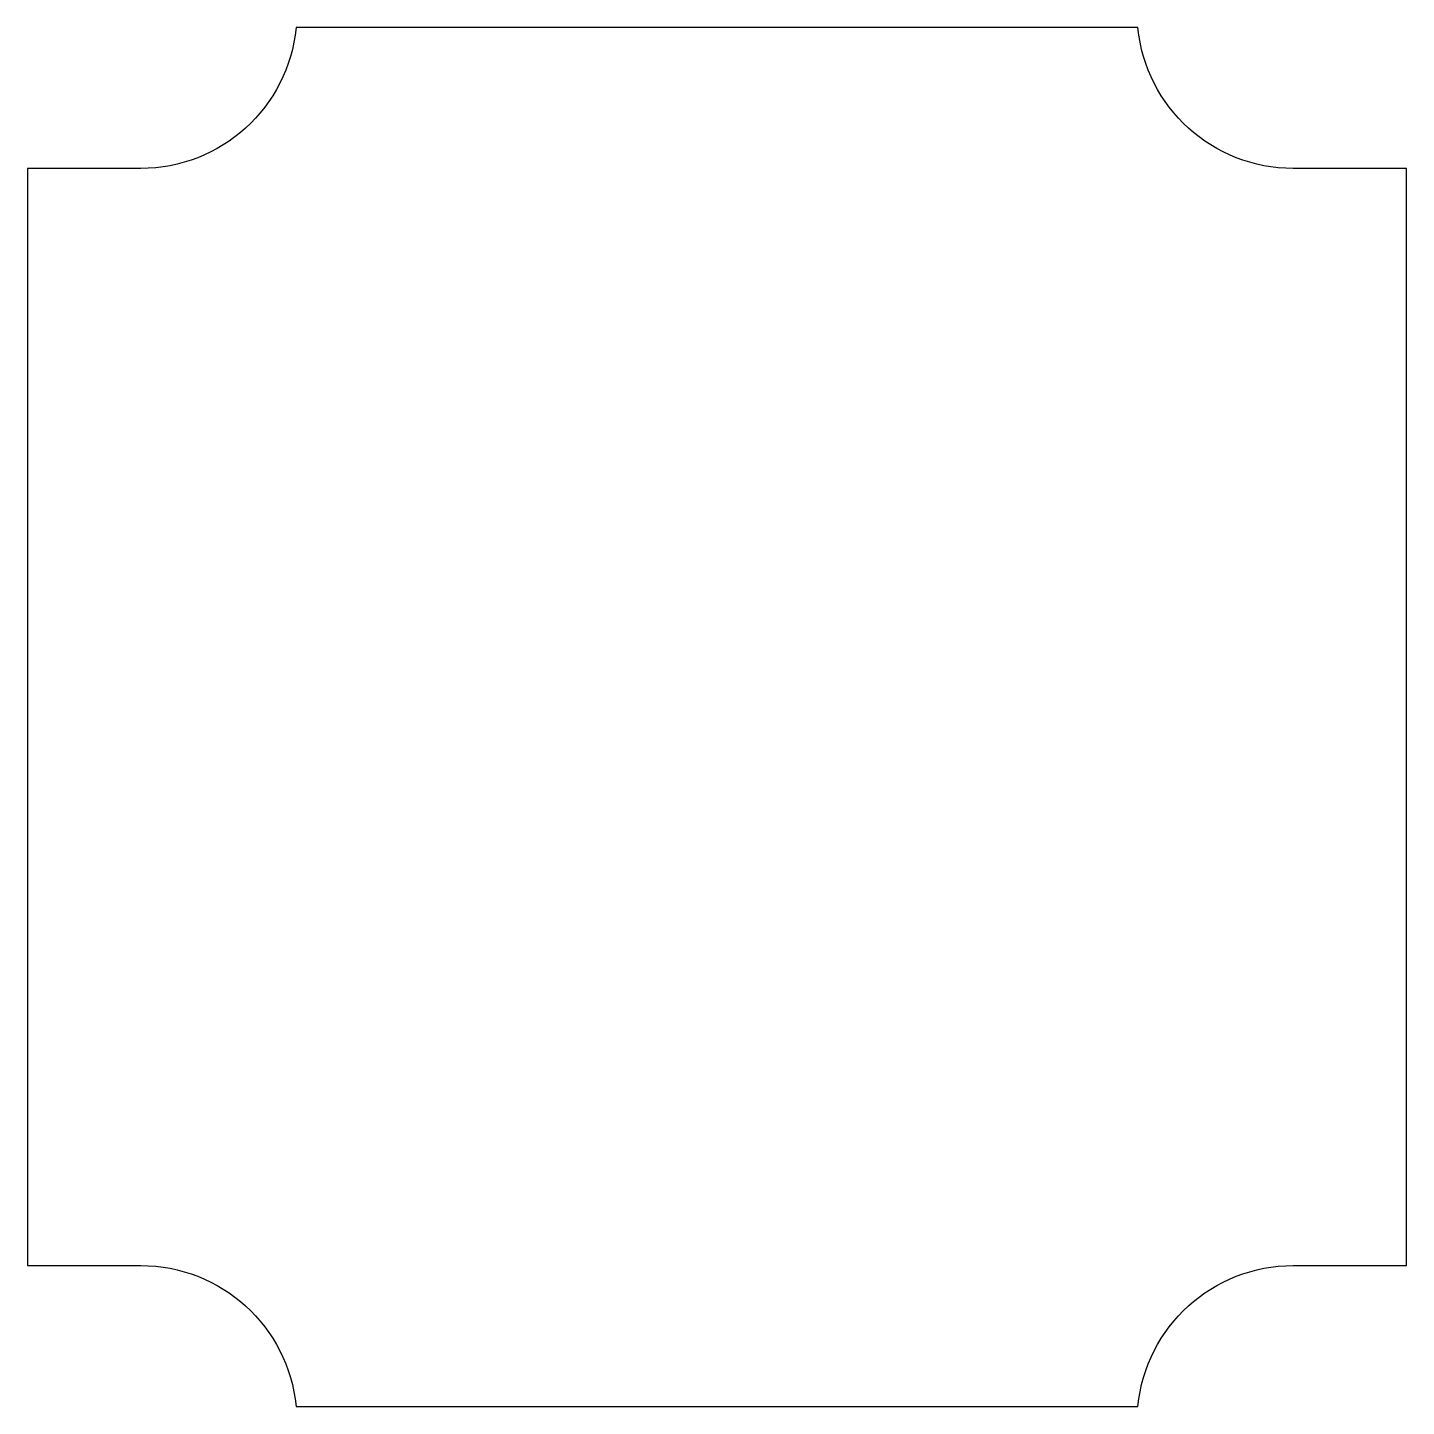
# Model space of a CAD drawing. Header units: millimetres. Extents: x 199 to 336, y 24 to 161.
import ezdxf

# ---------------------------------------------------------------- set-up
doc = ezdxf.new("R2010")
doc.units = ezdxf.units.MM
doc.layers.get('0').update_dxf_attribs({"linetype": 'CONTINUOUS'})

msp = doc.modelspace()

# ---------------------------------------------------------------- linework, layer by layer
msp.add_lwpolyline([(324.75, 147.5, -0.386101), (309.32, 161.5), (225.68, 161.5, -0.386101), (210.25, 147.5), (199, 147.5), (199, 38.5), (210.25, 38.5, -0.386101), (225.68, 24.5), (309.32, 24.5, -0.386101), (324.75, 38.5), (336, 38.5), (336, 147.5)], format="xyb", close=True)

doc.saveas('drawing.dxf')
